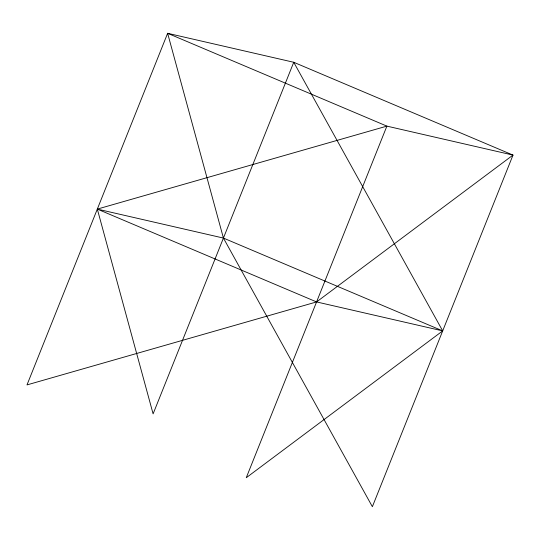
<?xml version="1.0" encoding="UTF-8"?>
<svg xmlns="http://www.w3.org/2000/svg" width="540" height="540" viewBox="0 0 540 540"><rect width="100%" height="100%" fill="white"/><g stroke="black" fill="none" stroke-linecap="round" stroke-linejoin="round"><path stroke-width="0.81" d="M167.63 33.305L27 384.905L316.575 301.928L513 155.095L293.74 62.276L167.63 33.305L223.425 238.073L372.37 506.696L513 155.095L386.89 126.124L167.63 33.305M293.74 62.276L153.11 413.876L97.315 209.101L386.89 126.124L246.26 477.725L442.685 330.899L293.74 62.276M223.425 238.073L97.315 209.101L316.575 301.928L442.685 330.899L223.425 238.073"/></g></svg>
